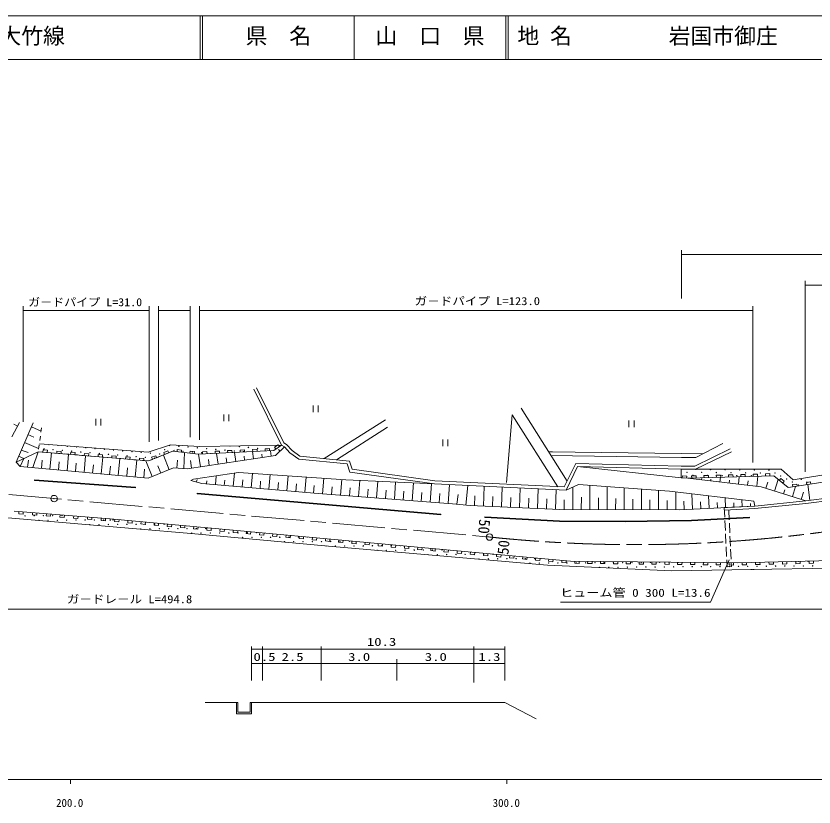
# Model space of a CAD drawing. Units: millimetres, scale not verified. Extents: x 32205 to 672205, y -56803 to 303197.
# Drawn here: x 247744 to 430525, y 121911 to 303197 of the extents above; entities that cross this region are included whole.
import ezdxf
from ezdxf.enums import TextEntityAlignment as Align

# ---------------------------------------------------------------- set-up
doc = ezdxf.new("R2010")
doc.units = ezdxf.units.MM
doc.header["$LTSCALE"] = 1000
for name, pattern in [('USER1', [18.6, 12.064865, -1.508108, 3.518919, -1.508108]), ('USER2', [2, 1, -1]), ('USER3', [3, 2.25, -0.75])]:
    doc.linetypes.add(name, pattern=pattern)
for name, color, linetype, lineweight in [('M-BGD', 7, 'Continuous', 13), ('M-BGD-CRST', 7, 'Continuous', 13), ('M-BMK-LINE', 2, 'Continuous', 13), ('M-BMK-SRVR', 3, 'Continuous', 13), ('M-STR-HTXT', 7, 'Continuous', 13), ('M-TTL', 2, 'Continuous', 13), ('M-TTL-BAND', 7, 'Continuous', 13), ('M-TTL-LINE', 7, 'Continuous', 13), ('M-TTL-TXT', 7, 'Continuous', 13)]:
    doc.layers.add(name, color=color, linetype=linetype, lineweight=lineweight)
doc.layers.add('M-BGD-HTXT', color=7, linetype='Continuous')
doc.styles.add('ＭＳ ゴシック', font='')
doc.styles.get('ＭＳ ゴシック').set_extended_font_data('MS Gothic')

# ---------------------------------------------------------------- blocks, each defined once
blk = doc.blocks.new('BUHIN1')
at = {"color": 3, "linetype": 'Continuous', "lineweight": 13}
for radius in [750, 22.5]:
    blk.add_circle((0, 0), radius, dxfattribs=at)
blk = doc.blocks.new('BUHIN2')
at = {"color": 7, "linetype": 'Continuous', "lineweight": 13}
blk.add_lwpolyline([(0, -500), (500, -500), (500, 500), (0, 500)], dxfattribs=at)
blk = doc.blocks.new('BUHIN6')
at = {"color": 7, "linetype": 'Continuous', "lineweight": 13}
for p, q in [((-578, 750), (-578, -750)), ((574, -750), (574, 750))]:
    blk.add_line(p, q, dxfattribs=at)

msp = doc.modelspace()

# ---------------------------------------------------------------- linework, layer by layer
at = {"layer": 'M-BGD'}
for p, q in [((308555, 204866), (302205, 217650)), ((309094, 205355), (302832, 217962)), ((363419, 213332), (373974, 196606)), ((332347, 210623), (318305, 201780)), ((361387, 211808), (360117, 196314)), ((361387, 211808), (371865, 195327)), ((248517, 210040), (246833, 206728)), ((248096, 209212), (247252, 209641)), ((247765, 200971), (251659, 209946)), ((251270, 209049), (253502, 208081)), ((332855, 208930), (321120, 201500)), ((250491, 207254), (251857, 206661)), ((249712, 205459), (252944, 204057)), ((253183, 205120), (277991, 203257)), ((253183, 205120), (277991, 203257)), ((277991, 203257), (283155, 204950)), ((277991, 203257), (283155, 204950)), ((283155, 204950), (289759, 204527)), ((283155, 204950), (289759, 204527)), ((289759, 204527), (308555, 204866)), ((308555, 204866), (306777, 203596)), ((309233, 204442), (308555, 204866)), ((309682, 204988), (309094, 205355)), ((310966, 203619), (309682, 204988)), ((409647, 205204), (403467, 201987)), ((247765, 200971), (252845, 203342)), ((248934, 203664), (250538, 203152)), ((251626, 199685), (252845, 203342)), ((278075, 201225), (252845, 203342)), ((255532, 199323), (255880, 203088)), ((283663, 203426), (278075, 201225)), ((289571, 202761), (283663, 203426)), ((286182, 199490), (286378, 203121)), ((306777, 203596), (289571, 202761)), ((294048, 200514), (293681, 202948)), ((298095, 201124), (297790, 203151)), ((302142, 201733), (301898, 203355)), ((306190, 202343), (306007, 203558)), ((309233, 204442), (307201, 202495)), ((308217, 203469), (307889, 203812)), ((310503, 203088), (309233, 204442)), ((312535, 201648), (310503, 203088)), ((312789, 202327), (310966, 203619)), ((369723, 203342), (370616, 203342)), ((369723, 203342), (400165, 202918)), ((400165, 202918), (405069, 202821)), ((411290, 203972), (403222, 200062)), ((411595, 203342), (403382, 199362)), ((411595, 203342), (403382, 199362)), ((248358, 202338), (249536, 201798)), ((248696, 199955), (249536, 201798)), ((250354, 199802), (250604, 201423)), ((253579, 199504), (253752, 201378)), ((259438, 198962), (259789, 202760)), ((263344, 198601), (263698, 202432)), ((267250, 198240), (267607, 202104)), ((271156, 197879), (271516, 201776)), ((275062, 197517), (275425, 201448)), ((278965, 197641), (277491, 201274)), ((282860, 199221), (281500, 202574)), ((284616, 199574), (284717, 201435)), ((307201, 202495), (286965, 199447)), ((307201, 202495), (286965, 199447)), ((287977, 199600), (287721, 201299)), ((290001, 199905), (289571, 202761)), ((292024, 200209), (291826, 201528)), ((296072, 200819), (295904, 201934)), ((300119, 201429), (299981, 202341)), ((304166, 202038), (304059, 202747)), ((323626, 200548), (312535, 201648)), ((324154, 201200), (312789, 202327)), ((324753, 199318), (324154, 201200)), ((370255, 202500), (400165, 201987)), ((403467, 201987), (400165, 201987)), ((425734, 196907), (453505, 201310)), ((248696, 199955), (247765, 200971)), ((277991, 197246), (248696, 199955)), ((257485, 199143), (257660, 201033)), ((261391, 198782), (261567, 200689)), ((265297, 198420), (265475, 200344)), ((269203, 198059), (269382, 199999)), ((273109, 197698), (273290, 199655)), ((277015, 197337), (277197, 199310)), ((283833, 199616), (277991, 197246)), ((283833, 199616), (277991, 197246)), ((280912, 198431), (280228, 200118)), ((286965, 199447), (283833, 199616)), ((286965, 199447), (283833, 199616)), ((324219, 198685), (323626, 200548)), ((343673, 196674), (324753, 199318)), ((375940, 200667), (373321, 195258)), ((376373, 199955), (373749, 194536)), ((400089, 200062), (375940, 200667)), ((400080, 197330), (376373, 199955)), ((400080, 199362), (376373, 199955)), ((400080, 199362), (423025, 199362)), ((400080, 199362), (400080, 198770)), ((400080, 199362), (400080, 197330)), ((403382, 199362), (400080, 199362)), ((403222, 200062), (400089, 200062)), ((412865, 199362), (415913, 199362)), ((416505, 199362), (419469, 199362)), ((419469, 199362), (423025, 199362)), ((423025, 199362), (425734, 196907)), ((298734, 198600), (288405, 197076)), ((293420, 195797), (293586, 197723)), ((297510, 195445), (297767, 198436)), ((298734, 198600), (323287, 196907)), ((301600, 195093), (301883, 198383)), ((305690, 194742), (305979, 198101)), ((309780, 194390), (310075, 197818)), ((313870, 194038), (314171, 197536)), ((343607, 195976), (324219, 198685)), ((400080, 197838), (400080, 197330)), ((421331, 197838), (401604, 197246)), ((408976, 196394), (409100, 197471)), ((413188, 195907), (413384, 197600)), ((417400, 195420), (417667, 197728)), ((424633, 195129), (421331, 197838)), ((421331, 197838), (424633, 195129)), ((252009, 196888), (251998, 196738)), ((251998, 196738), (275112, 195044)), ((252009, 196888), (275123, 195194)), ((288405, 197076), (287812, 196738)), ((290352, 196060), (287812, 196738)), ((289082, 196399), (289238, 196981)), ((316937, 193774), (290352, 196060)), ((291375, 195973), (291435, 196669)), ((295465, 195621), (295571, 196850)), ((299555, 195269), (299695, 196897)), ((303645, 194917), (303788, 196580)), ((307735, 194566), (307881, 196263)), ((311825, 194214), (311974, 195946)), ((315915, 193862), (316067, 195629)), ((317965, 193695), (318238, 197256)), ((322074, 193379), (322350, 196972)), ((323287, 196907), (343607, 195976)), ((326183, 193063), (326468, 196762)), ((330292, 192747), (330587, 196573)), ((334402, 192431), (334705, 196384)), ((338511, 192115), (338824, 196196)), ((342620, 191799), (342943, 196007)), ((373749, 194536), (343607, 195976)), ((373321, 195258), (343673, 196674)), ((346729, 191483), (347062, 195811)), ((350741, 191086), (351223, 195613)), ((373749, 194536), (376543, 195806)), ((376543, 195806), (397455, 194282)), ((379189, 190113), (379206, 195612)), ((401604, 197246), (400080, 197330)), ((400080, 197330), (401604, 197246)), ((418453, 195298), (401604, 197246)), ((402657, 197125), (402666, 197202)), ((404764, 196881), (404817, 197343)), ((406870, 196638), (406914, 197022)), ((411082, 196151), (411162, 196843)), ((415294, 195664), (415410, 196664)), ((419469, 194977), (419918, 196393)), ((421501, 194333), (422347, 197005)), ((434031, 196568), (424633, 195129)), ((424633, 195129), (434031, 196568)), ((429569, 192202), (429112, 195815)), ((275123, 195194), (275112, 195044)), ((289264, 193840), (289251, 193690)), ((289264, 193840), (345060, 189014)), ((347756, 191404), (316937, 193774)), ((320019, 193537), (320157, 195326)), ((324129, 193221), (324268, 195039)), ((328238, 192905), (328382, 194786)), ((332347, 192589), (332496, 194534)), ((336456, 192273), (336611, 194282)), ((340565, 191957), (340725, 194029)), ((344675, 191641), (344839, 193776)), ((354822, 190854), (355010, 195432)), ((358936, 190684), (359123, 195235)), ((363051, 190515), (363237, 195039)), ((367166, 190346), (367351, 194842)), ((371281, 190177), (371464, 194646)), ((375258, 190125), (375273, 195229)), ((383120, 190101), (383136, 195326)), ((387051, 190089), (387066, 195040)), ((390982, 190077), (390996, 194753)), ((394913, 190065), (394926, 194467)), ((397455, 194282), (416759, 191996)), ((398844, 190052), (398856, 194117)), ((428613, 192081), (418453, 195298)), ((423533, 193690), (423828, 194619)), ((425565, 193047), (426306, 195386)), ((427597, 192403), (428127, 194074)), ((441990, 193774), (428613, 192081)), ((289251, 193690), (345047, 188864)), ((348751, 191298), (348986, 193503)), ((352764, 190938), (352859, 193234)), ((356879, 190769), (356973, 193051)), ((360994, 190600), (361087, 192868)), ((365109, 190431), (365201, 192685)), ((369223, 190261), (369315, 192503)), ((373292, 190131), (373299, 192345)), ((377223, 190119), (377232, 192937)), ((381154, 190107), (381162, 192788)), ((385085, 190095), (385093, 192639)), ((389016, 190083), (389024, 192490)), ((392947, 190071), (392954, 192340)), ((396878, 190059), (396885, 192191)), ((400777, 190097), (400682, 192004)), ((402677, 190191), (402504, 193685)), ((406478, 190379), (406336, 193231)), ((410278, 190567), (410169, 192777)), ((414079, 190755), (414001, 192323)), ((416759, 191996), (416929, 190896)), ((416929, 190896), (428613, 192081)), ((428681, 191485), (442082, 193181)), ((351735, 190980), (347756, 191404)), ((372309, 190134), (351735, 190980)), ((399826, 190049), (372309, 190134)), ((416929, 190896), (399826, 190049)), ((404577, 190285), (404499, 191871)), ((408378, 190473), (408315, 191738)), ((409974, 190552), (416929, 190896)), ((410004, 189953), (416975, 190298)), ((412179, 190661), (412132, 191606)), ((415979, 190849), (415948, 191473)), ((416975, 190298), (428681, 191485)), ((247341, 189710), (269355, 187932)), ((345060, 189014), (345047, 188864)), ((355131, 188421), (355122, 188271)), ((355122, 188271), (372225, 187340)), ((355131, 188421), (372230, 187490)), ((402446, 187659), (415736, 188336)), ((415736, 188336), (415743, 188186)), ((288743, 184546), (245902, 188186)), ((269355, 187932), (353852, 180143)), ((269355, 187932), (269355, 187509)), ((372225, 187340), (387295, 187255)), ((372230, 187490), (387295, 187405)), ((387295, 187405), (402446, 187659)), ((387295, 187255), (402451, 187509)), ((402451, 187509), (415743, 188186)), ((319308, 181667), (288743, 184546)), ((369515, 177349), (319308, 181667)), ((353852, 180143), (374765, 178280)), ((397963, 176079), (369515, 177349)), ((374765, 178280), (413034, 177857)), ((413034, 177857), (437587, 178450)), ((416251, 176333), (397963, 176079)), ((410596, 176965), (411595, 177010)), ((416082, 176333), (416251, 176333)), ((437757, 176672), (416251, 176333)), ((416844, 176333), (416421, 176333))]:
    msp.add_line(p, q, dxfattribs=at)
at = {"layer": 'M-BGD', "linetype": 'USER2'}
for p, q in [((253607, 208845), (252845, 203342)), ((252845, 203342), (278075, 201225)), ((278075, 201225), (283663, 203426))]:
    msp.add_line(p, q, dxfattribs=at)
at = {"layer": 'M-BGD', "linetype": 'USER3'}
for p, q in [((409974, 190552), (410596, 176965)), ((411002, 189964), (411595, 177010))]:
    msp.add_line(p, q, dxfattribs=at)
at = {"layer": 'M-BGD'}
for centre in [(282942, 204763), (254138, 203987), (256252, 203809), (258366, 203632), (260480, 203455), (261625, 204423), (262594, 203277), (263739, 204245), (264707, 203100), (265853, 204068), (266821, 202922), (267967, 203891), (270081, 203713), (272195, 203536), (274309, 203359), (276422, 203181), (278536, 203004), (281796, 203795), (283910, 203617), (285055, 204586), (286024, 203440), (287169, 204408), (288138, 203263), (289283, 204231), (290251, 203085), (291397, 204053), (293511, 203876), (295625, 203699), (297739, 203521), (298884, 204490), (299853, 203344), (300998, 204312), (303112, 204135), (305226, 203957), (268935, 202745), (271049, 202568), (273163, 202390), (275277, 202213), (277391, 202036), (279505, 201858), (280650, 202826), (403457, 199283), (406811, 199251), (410165, 199218), (413519, 199185), (401439, 198632), (402774, 197948), (404792, 198599), (406127, 197916), (408146, 198567), (409481, 197883), (411500, 198534), (412835, 197850), (414854, 198501), (416189, 197817), (416873, 199152), (418208, 198468), (420227, 199119), (421562, 198435), (422897, 197751), (424232, 197067), (425567, 196383), (426902, 195699), (427586, 197034), (428921, 196350), (249795, 188645), (251917, 188660), (254038, 188675), (256159, 188690), (258280, 188704), (255106, 187622), (257227, 187636), (259349, 187651), (261470, 187666), (263591, 187681), (265712, 187696), (266780, 186642), (267834, 187711), (268902, 186657), (269955, 187725), (271023, 186672), (273144, 186687), (275265, 186702), (277387, 186717), (279508, 186731), (281629, 186746), (278455, 185663), (280576, 185678), (282697, 185693), (284819, 185708), (286940, 185723), (288008, 184670), (289061, 185738), (290129, 184684), (291182, 185752), (292250, 184699), (294372, 184714), (296493, 184729), (298614, 184744), (300735, 184759), (302857, 184773), (299682, 183690), (301804, 183705), (303925, 183720), (306046, 183735), (308167, 183750), (310289, 183765), (312410, 183780), (315599, 182741), (317720, 182756), (319842, 182771), (321963, 182786), (324084, 182800), (309235, 182697), (311357, 182711), (313478, 182726), (320910, 181718), (323031, 181732), (325152, 181747), (327274, 181762), (329395, 181777), (331516, 181792), (333637, 181807), (332584, 180739), (334705, 180753), (336827, 180768), (338948, 180783), (341069, 180798), (343191, 180813), (344259, 179759), (345312, 180828), (346380, 179774), (348501, 179789), (350622, 179804), (352744, 179819), (354865, 179834), (353812, 178766), (355933, 178780), (358054, 178795), (360176, 178810), (362297, 178825), (364418, 178840), (365486, 177787), (366539, 178855), (367607, 177801), (369729, 177816), (371850, 177831), (373971, 177846), (376092, 177861), (378214, 177876), (380335, 177890), (382456, 177905), (384578, 177920), (386699, 177935), (388820, 177950), (390941, 177965), (393063, 177979), (395184, 177994), (383524, 176852), (385646, 176867), (387767, 176882), (389888, 176897), (392009, 176911), (394131, 176926), (396252, 176941), (398373, 176956), (400494, 176971), (402616, 176986), (404737, 177000), (406858, 177015), (408980, 177030), (411101, 177045), (413222, 177060), (415343, 177075), (417465, 177089), (419586, 177104), (421707, 177119), (423828, 177134), (425950, 177149), (428071, 177164), (430192, 177178)]:
    msp.add_circle(centre, 50, dxfattribs=at)
for centre, start, end in [((253170, 205132), 277.55046, 343.25182), ((255284, 204955), 166.73936, 4.67136), ((257397, 204778), 143.87915, 27.53157), ((259511, 204600), 111.69926, 59.71146), ((292365, 202908), 350.18083, 195.37696), ((296771, 204667), 196.19718, 345.86942), ((400104, 199316), 112.77405, 117.58171), ((400104, 199316), 242.41829, 67.22595), ((419543, 197784), 2.65267, 180.7851), ((400755, 197297), 352.13279, 181.55879), ((252985, 187607), 329.15519, 201.13185), ((264659, 186628), 311.14369, 219.14336), ((276333, 185649), 283.1309, 247.15614), ((293304, 185767), 232.31511, 297.15153), ((297561, 183676), 47.85893, 121.37912), ((314531, 183794), 206.22045, 323.24619), ((318789, 181703), 10.42759, 158.81045), ((335759, 181821), 186.29697, 343.16967), ((330463, 180724), 337.00832, 193.16056), ((342137, 179745), 301.14934, 229.01954), ((356986, 179848), 156.56378, 13.25482), ((368661, 178869), 239.00755, 290.81105), ((397305, 178009), 152.95978, 25.77366), ((399426, 178024), 198.07989, 340.65355), ((427003, 178217), 207.38365, 335.3835), ((429124, 178232), 164.56062, 18.20653), ((381403, 176837), 335.84856, 199.03906)]:
    msp.add_arc(centre, 50, start, end, dxfattribs=at)
at = {"layer": 'M-BGD-CRST'}
for p, q in [((301721, 150923), (301721, 158723)), ((301721, 158058), (311114, 158058)), ((304225, 150923), (304225, 158723)), ((311114, 158058), (319086, 158058)), ((317666, 150923), (317666, 158723)), ((317666, 158058), (350708, 158058)), ((352601, 158058), (347856, 158058)), ((351899, 158058), (356233, 158058)), ((352601, 150923), (352601, 158723)), ((359722, 158058), (353381, 158058)), ((359722, 150923), (359722, 158723)), ((334995, 155802), (334995, 150923)), ((301721, 154802), (311114, 154802)), ((311114, 154802), (319086, 154802)), ((317666, 154802), (320170, 154802)), ((317666, 154802), (317666, 150923)), ((320170, 154802), (334995, 154802)), ((334995, 154802), (350098, 154802)), ((352601, 154802), (350098, 154802)), ((351899, 154802), (355622, 154802)), ((352601, 154802), (352601, 150423)), ((359722, 154802), (355622, 154802)), ((291090, 145866), (298558, 145866)), ((298229, 145866), (298229, 143238)), ((298558, 145866), (298558, 143619)), ((301348, 145866), (302589, 145866)), ((301348, 145866), (301348, 143619)), ((301721, 145866), (359722, 145866)), ((301721, 145866), (303388, 145866)), ((301721, 145866), (301721, 143238)), ((359107, 145866), (359722, 145866)), ((359722, 145866), (366890, 142089)), ((298229, 143238), (301721, 143238)), ((298558, 143619), (301348, 143619))]:
    msp.add_line(p, q, dxfattribs=at)
at = {"layer": 'M-BMK-LINE', "linetype": 'USER1'}
msp.add_line((97905, 206559), (355461, 183868), dxfattribs=at)
msp.add_arc((389633, 502039), 320000, 263.86992, 299.96466, dxfattribs=at)
at = {"layer": 'M-STR-HTXT'}
for p, q in [((400165, 238460), (400165, 249517)), ((400165, 248517), (536682, 248517)), ((428528, 198746), (428528, 242506)), ((428528, 241506), (524201, 241506)), ((249373, 210176), (249373, 236679)), ((278245, 236679), (278245, 205604)), ((280361, 205942), (280361, 236679)), ((287643, 236679), (287643, 206704)), ((289759, 206027), (289759, 236679)), ((416505, 236679), (416505, 200862)), ((249373, 235679), (278245, 235679)), ((280361, 235679), (287643, 235679)), ((289759, 235679), (416505, 235679)), ((289759, 232298), (289759, 231705)), ((406777, 168865), (411120, 178541)), ((406777, 168865), (372449, 168865)), ((60059, 167253), (266730, 167253)), ((266730, 167253), (506459, 167253))]:
    msp.add_line(p, q, dxfattribs=at)
at = {"layer": 'M-TTL'}
msp.add_line((672205, 303197), (32205, 303197), dxfattribs=at)
at = {"layer": 'M-TTL-BAND'}
for p, q in [((32205, 128197), (571205, 128197)), ((260205, 128197), (260205, 127197)), ((360205, 128197), (360205, 127197))]:
    msp.add_line(p, q, dxfattribs=at)
at = {"layer": 'M-TTL-LINE'}
for p, q in [((289955, 303197), (289955, 293197)), ((290455, 303197), (290455, 293197)), ((325205, 303197), (325205, 293197)), ((359955, 303197), (359955, 293197)), ((360455, 303197), (360455, 293197)), ((32205, 293197), (672205, 293197))]:
    msp.add_line(p, q, dxfattribs=at)

# ---------------------------------------------------------------- block references
at = {"layer": 'M-BGD'}
for p in [(316408, 213166), (266634, 210109), (295919, 211102), (388721, 209712), (346090, 205360)]:
    msp.add_blockref('BUHIN6', p, dxfattribs=at)
for p, rotation in [((307666, 204231), 125.53766), ((254422, 203210), 85.20366), ((257576, 202946), 85.20366), ((260730, 202681), 85.20366), ((263884, 202416), 85.20366), ((282266, 202876), 111.4985), ((285140, 203260), 83.57512), ((288094, 202928), 83.57512), ((291004, 202831), 92.77885), ((293872, 202970), 92.77885), ((296740, 203109), 92.77885), ((299608, 203248), 92.77885), ((302476, 203388), 92.77885), ((305344, 203527), 92.77885), ((267037, 202152), 85.20366), ((270191, 201887), 85.20366), ((273345, 201622), 85.20366), ((276499, 201358), 85.20366), ((279472, 201776), 111.4985), ((400842, 197288), 86.84517), ((403013, 197289), 91.71891), ((405832, 197373), 91.71891), ((408650, 197458), 91.71891), ((411468, 197542), 91.71891), ((414286, 197627), 91.71891), ((417104, 197712), 91.71891), ((419922, 197796), 91.71891), ((422982, 196484), 50.63395), ((426200, 195369), 98.70535), ((429332, 195849), 98.70535), ((248914, 189583), 265.38243), ((252059, 189329), 265.38243), ((255204, 189075), 265.38243), ((258348, 188821), 265.38243), ((261493, 188567), 265.38243), ((264638, 188313), 265.38243), ((267783, 188059), 265.38243), ((270864, 187793), 264.73331), ((273882, 187515), 264.73331), ((276900, 187237), 264.73331), ((279918, 186959), 264.73331), ((282935, 186681), 264.73331), ((285953, 186402), 264.73331), ((288971, 186124), 264.73331), ((291989, 185846), 264.73331), ((295006, 185568), 264.73331), ((298024, 185290), 264.73331), ((301042, 185012), 264.73331), ((304060, 184733), 264.73331), ((307077, 184455), 264.73331), ((310095, 184177), 264.73331), ((313113, 183899), 264.73331), ((316131, 183621), 264.73331), ((319148, 183342), 264.73331), ((322166, 183064), 264.73331), ((325184, 182786), 264.73331), ((328202, 182508), 264.73331), ((331219, 182230), 264.73331), ((334237, 181952), 264.73331), ((337255, 181673), 264.73331), ((340273, 181395), 264.73331), ((343290, 181117), 264.73331), ((346308, 180839), 264.73331), ((349326, 180561), 264.73331), ((352344, 180283), 264.73331), ((355346, 180010), 264.90933), ((358334, 179744), 264.90933), ((361321, 179478), 264.90933), ((364309, 179212), 264.90933), ((367296, 178946), 264.90933), ((370284, 178680), 264.90933), ((373272, 178414), 264.90933), ((376237, 178264), 269.36672), ((379181, 178232), 269.36672), ((382125, 178199), 269.36672), ((385069, 178167), 269.36672), ((388012, 178134), 269.36672), ((390956, 178101), 269.36672), ((393900, 178069), 269.36672), ((396844, 178036), 269.36672), ((399787, 178004), 269.36672), ((402731, 177971), 269.36672), ((405675, 177939), 269.36672), ((408619, 177906), 269.36672), ((411563, 177874), 269.36672), ((414569, 177895), 271.38353), ((417638, 177969), 271.38353), ((420707, 178043), 271.38353), ((423776, 178117), 271.38353), ((426845, 178191), 271.38353), ((429915, 178265), 271.38353)]:
    msp.add_blockref('BUHIN2', p, dxfattribs=dict(at, rotation=rotation))
at = {"layer": 'M-BMK-SRVR'}
for p in [(256464, 192590), (356185, 183791)]:
    msp.add_blockref('BUHIN1', p, dxfattribs=at)

# ---------------------------------------------------------------- texts
at = {"layer": 'M-BGD-CRST', "style": 'ＭＳ ゴシック', "width": 1.35}
for s, p in [('10.3', (328119, 158294)), ('0.5', (302144, 154844)), ('2.5', (308572, 154844)), ('3.0', (323822, 154844)), ('3.0', (341380, 154844)), ('1.3', (353660, 154844))]:
    msp.add_text(s, height=1833, rotation=0.1, dxfattribs=at).set_placement(p, align=Align.BOTTOM_LEFT)
at = {"layer": 'M-BGD-HTXT', "style": 'ＭＳ ゴシック', "width": 0.95}
for rotation, p in [(265.7, (353087, 187999)), (85.4, (361301, 179605))]:
    msp.add_text('50', height=2566, rotation=rotation, dxfattribs=at).set_placement(p, align=Align.BOTTOM_LEFT)
at = {"layer": 'M-STR-HTXT', "style": 'ＭＳ ゴシック'}
for s, width, p in [('ガ－ドパイプ L=31.0', 1.1, (250540, 236139)), ('ガ－ドパイプ L=123.0', 1.15, (339035, 236385)), ('ヒューム管 0 300 L=13.6', 1.2, (372370, 169543)), ('ガ－ドレ－ル L=494.8', 1.15, (259390, 168071))]:
    msp.add_text(s, height=1833, dxfattribs=dict(at, width=width)).set_placement(p, align=Align.BOTTOM_LEFT)
at = {"layer": 'M-TTL-BAND', "style": 'ＭＳ ゴシック'}
for s, p in [('200.0', (256924, 121391)), ('300.0', (356924, 121391))]:
    msp.add_text(s, height=1833, dxfattribs=at).set_placement(p, align=Align.BOTTOM_LEFT)
at = {"layer": 'M-TTL-TXT', "style": 'ＭＳ ゴシック'}
for s, p in [('主要地方道岩国大竹線', (208939, 295697)), ('県\u3000名', (300330, 295697)), ('山\u3000口\u3000県', (330080, 295697)), ('地 名', (362584, 295697)), ('岩国市御庄', (397228, 295697))]:
    msp.add_text(s, height=3666, dxfattribs=at).set_placement(p, align=Align.BOTTOM_LEFT)

doc.saveas('drawing.dxf')
